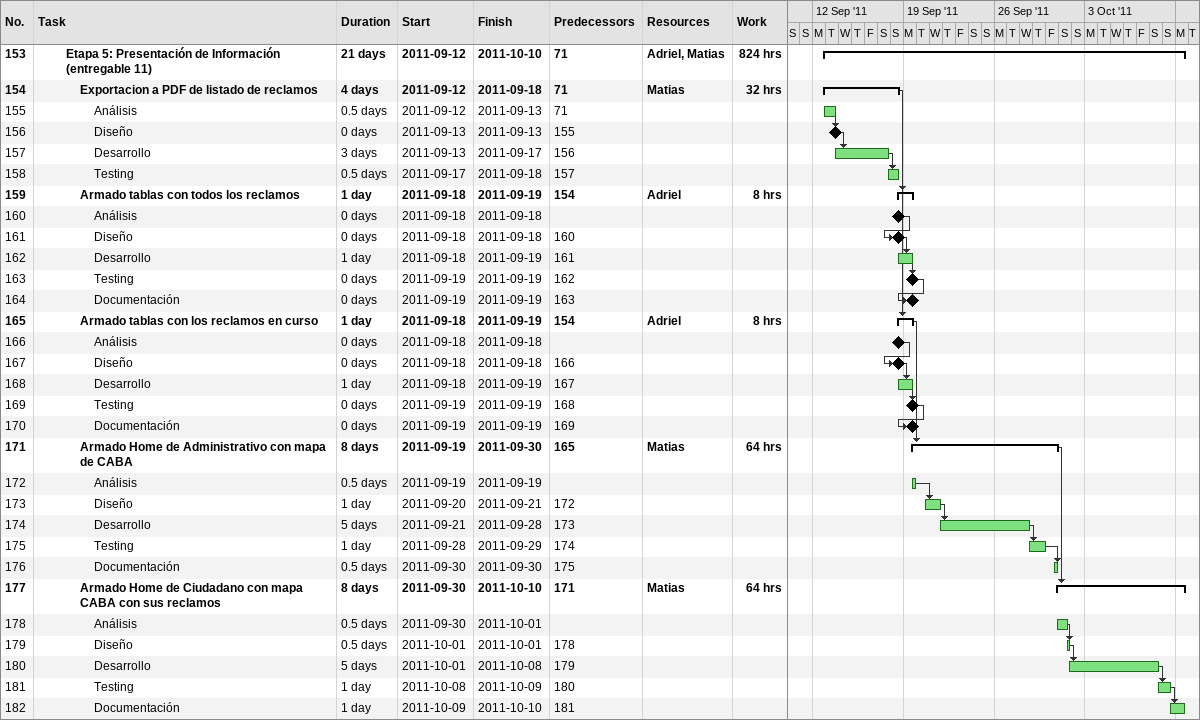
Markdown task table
| ID | Level | Task | Duration | Start | Finish | Predecessors | Resources | Work (h) |
|---|---|---|---|---|---|---|---|---|
| 153 | 3 | **Etapa 5: Presentación de Información (entregable 11)** | 21d | 2011-09-12 | 2011-10-10 | 71 | Adriel, Matias | 824 |
| 154 | 4 | **Exportacion a PDF de listado de reclamos** | 4d | 2011-09-12 | 2011-09-18 | 71 | Matias | 32 |
| 155 | 5 | Análisis | 0.5d | 2011-09-12 | 2011-09-13 | 71 |  |  |
| 156 | 5 | Diseño | 0d | 2011-09-13 | 2011-09-13 | 155 |  |  |
| 157 | 5 | Desarrollo | 3d | 2011-09-13 | 2011-09-17 | 156 |  |  |
| 158 | 5 | Testing | 0.5d | 2011-09-17 | 2011-09-18 | 157 |  |  |
| 159 | 4 | **Armado tablas con todos los reclamos** | 1d | 2011-09-18 | 2011-09-19 | 154 | Adriel | 8 |
| 160 | 5 | Análisis | 0d | 2011-09-18 | 2011-09-18 |  |  |  |
| 161 | 5 | Diseño | 0d | 2011-09-18 | 2011-09-18 | 160 |  |  |
| 162 | 5 | Desarrollo | 1d | 2011-09-18 | 2011-09-19 | 161 |  |  |
| 163 | 5 | Testing | 0d | 2011-09-19 | 2011-09-19 | 162 |  |  |
| 164 | 5 | Documentación | 0d | 2011-09-19 | 2011-09-19 | 163 |  |  |
| 165 | 4 | **Armado tablas con los reclamos en curso** | 1d | 2011-09-18 | 2011-09-19 | 154 | Adriel | 8 |
| 166 | 5 | Análisis | 0d | 2011-09-18 | 2011-09-18 |  |  |  |
| 167 | 5 | Diseño | 0d | 2011-09-18 | 2011-09-18 | 166 |  |  |
| 168 | 5 | Desarrollo | 1d | 2011-09-18 | 2011-09-19 | 167 |  |  |
| 169 | 5 | Testing | 0d | 2011-09-19 | 2011-09-19 | 168 |  |  |
| 170 | 5 | Documentación | 0d | 2011-09-19 | 2011-09-19 | 169 |  |  |
| 171 | 4 | **Armado Home de Administrativo con mapa de CABA** | 8d | 2011-09-19 | 2011-09-30 | 165 | Matias | 64 |
| 172 | 5 | Análisis | 0.5d | 2011-09-19 | 2011-09-19 |  |  |  |
| 173 | 5 | Diseño | 1d | 2011-09-20 | 2011-09-21 | 172 |  |  |
| 174 | 5 | Desarrollo | 5d | 2011-09-21 | 2011-09-28 | 173 |  |  |
| 175 | 5 | Testing | 1d | 2011-09-28 | 2011-09-29 | 174 |  |  |
| 176 | 5 | Documentación | 0.5d | 2011-09-30 | 2011-09-30 | 175 |  |  |
| 177 | 4 | **Armado Home de Ciudadano con mapa CABA con sus reclamos** | 8d | 2011-09-30 | 2011-10-10 | 171 | Matias | 64 |
| 178 | 5 | Análisis | 0.5d | 2011-09-30 | 2011-10-01 |  |  |  |
| 179 | 5 | Diseño | 0.5d | 2011-10-01 | 2011-10-01 | 178 |  |  |
| 180 | 5 | Desarrollo | 5d | 2011-10-01 | 2011-10-08 | 179 |  |  |
| 181 | 5 | Testing | 1d | 2011-10-08 | 2011-10-09 | 180 |  |  |
| 182 | 5 | Documentación | 1d | 2011-10-09 | 2011-10-10 | 181 |  |  |
